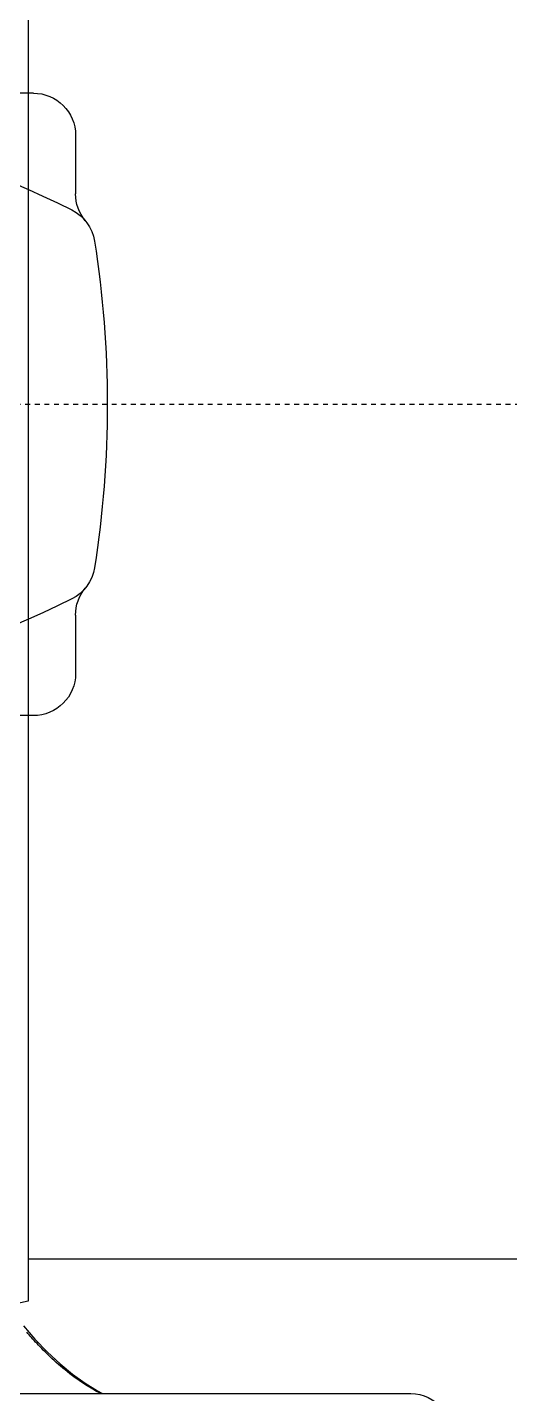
# Model space of a CAD drawing. Extents: x -3450 to 27857, y -1288 to 11880.
# Drawn here: x 946.12 to 956.16, y 614.18 to 642.65 of the extents above; entities that cross this region are included whole.
import ezdxf

# ---------------------------------------------------------------- set-up
doc = ezdxf.new("R2010")
doc.units = 0
doc.linetypes.add('188K-SM-03-F20-MECH-EQ-Y2257103$0$CENTER', pattern=[2, 1.25, -0.25, 0.25, -0.25])
doc.layers.add('188K-SM-03-F20-MECH-EQ-Y2257103$0$18P7-PCWR-20.7-Center', color=214, linetype='188K-SM-03-F20-MECH-EQ-Y2257103$0$CENTER')
doc.layers.add('188K-SM-03-F20-MECH-EQ-Y2257103$0$18P7-PCWR-20.7-PIPE', color=6, linetype='Continuous')

# ---------------------------------------------------------------- blocks, each defined once
blk = doc.blocks.new('188K-SM-03-F20-MECH-EQ-Y2257103$0$18P7-多耳-蝶閥-300A-上視-捷流')
at = {"linetype": 'Continuous'}
for p, q in [((187.5, 30.5), (187.5, -154.5)), ((-59, -83), (-59, -43.16)), ((59, -83), (59, -43.16)), ((-51, -91), (-39.93, -91)), ((39.93, -91), (51, -91))]:
    blk.add_line(p, q, dxfattribs=at)
for points in [[(174.67, -81.13), (177.18, -83.31), (179.66, -85.68), (181.89, -88.06), (183.86, -90.43), (185.56, -92.79), (187.02, -95.14), (187.5, -96.07)], [(187.5, -95.72), (187.39, -95.5), (187.04, -94.86), (186.68, -94.24), (186.32, -93.64), (185.96, -93.06), (185.6, -92.5), (185.23, -91.95), (184.87, -91.42), (184.5, -90.91), (184.14, -90.42), (183.77, -89.94), (183.41, -89.47), (183.04, -89.02), (182.68, -88.58), (182.32, -88.16), (181.97, -87.75), (181.62, -87.35), (181.27, -86.96), (180.93, -86.59), (180.59, -86.23), (180.26, -85.88), (179.93, -85.54), (179.6, -85.21), (179.28, -84.89), (178.97, -84.58), (178.66, -84.28), (178.35, -83.99), (178.05, -83.71), (177.76, -83.44), (177.47, -83.17), (177.19, -82.92), (176.91, -82.67), (176.64, -82.43), (176.38, -82.19), (176.12, -81.97), (175.86, -81.75)]]:
    blk.add_lwpolyline(points, dxfattribs=at)
for centre, radius, start, end in [((141.99, -0.78), 200, 179.0096, 206.5779), ((-141.99, -0.78), 200, 333.4221, 0.9904), ((-51, -83), 8, 180, 270), ((51, -83), 8, 270, 0), ((-29.72, -86.69), 8, 206.5779, 261.096), ((29.72, -86.69), 8, 278.904, 333.4221), ((-39.93, -99), 8, 50.3188, 90), ((39.93, -99), 8, 90, 129.6812), ((0, 103), 200, 261.096, 278.904), ((195, -154.5), 7.5, 180, 232.0698)]:
    blk.add_arc(centre, radius, start, end, dxfattribs=at)
blk = doc.blocks.new('188K-SM-03-F20-MECH-EQ-Y2257103$0$18P7-法蘭-300A-正視-派肯')
blk.add_lwpolyline([(-173, 14), (-170, 0), (170, 0), (173, 14)])
blk = doc.blocks.new('188K-SM-03-F20-MECH-EQ-Y2257103$0$300A-捷流蝶閥+派肯法蘭-上視')
for name, p in [('188K-SM-03-F20-MECH-EQ-Y2257103$0$18P7-多耳-蝶閥-300A-上視-捷流', (0, 0)), ('188K-SM-03-F20-MECH-EQ-Y2257103$0$18P7-法蘭-300A-正視-派肯', (0, -82))]:
    blk.add_blockref(name, p)
blk = doc.blocks.new('188K-SM-03-F20-MECH-EQ-Y2257103$0$18P7-PCW-過濾桶配管')
at = {"layer": '188K-SM-03-F20-MECH-EQ-Y2257103$0$18P7-PCWR-20.7-Center', "ltscale": 0.05}
blk.add_line((0, -102.607), (0, -16.202), dxfattribs=at)
at = {"layer": '188K-SM-03-F20-MECH-EQ-Y2257103$0$18P7-PCWR-20.7-PIPE'}
for p, q in [((-16.195, -46.887), (-16.195, -61.207)), ((16.195, -46.887), (16.195, -61.207))]:
    blk.add_line(p, q, dxfattribs=at)
at = {"layer": '188K-SM-03-F20-MECH-EQ-Y2257103$0$18P7-PCWR-20.7-PIPE', "xscale": 0.09999999999999992, "yscale": 0.09999999999999992, "zscale": 0.09999999999999992}
blk.add_blockref('188K-SM-03-F20-MECH-EQ-Y2257103$0$300A-捷流蝶閥+派肯法蘭-上視', (0, -38.687), dxfattribs=at)
blk = doc.blocks.new('188K-SM-03-F20-MECH-EQ-Y2257103')
at = {"layer": '188K-SM-03-F20-MECH-EQ-Y2257103$0$18P7-PCWR-20.7-PIPE', "xscale": -1.099104711986056, "yscale": 1.099104711986056, "zscale": 1.099104711986056, "rotation": 90}
blk.add_blockref('188K-SM-03-F20-MECH-EQ-Y2257103$0$18P7-PCW-過濾桶配管', (894.601, 634.795), dxfattribs=at)

msp = doc.modelspace()

# ---------------------------------------------------------------- block references
msp.add_blockref('188K-SM-03-F20-MECH-EQ-Y2257103', (0, 0))

doc.saveas('drawing.dxf')
